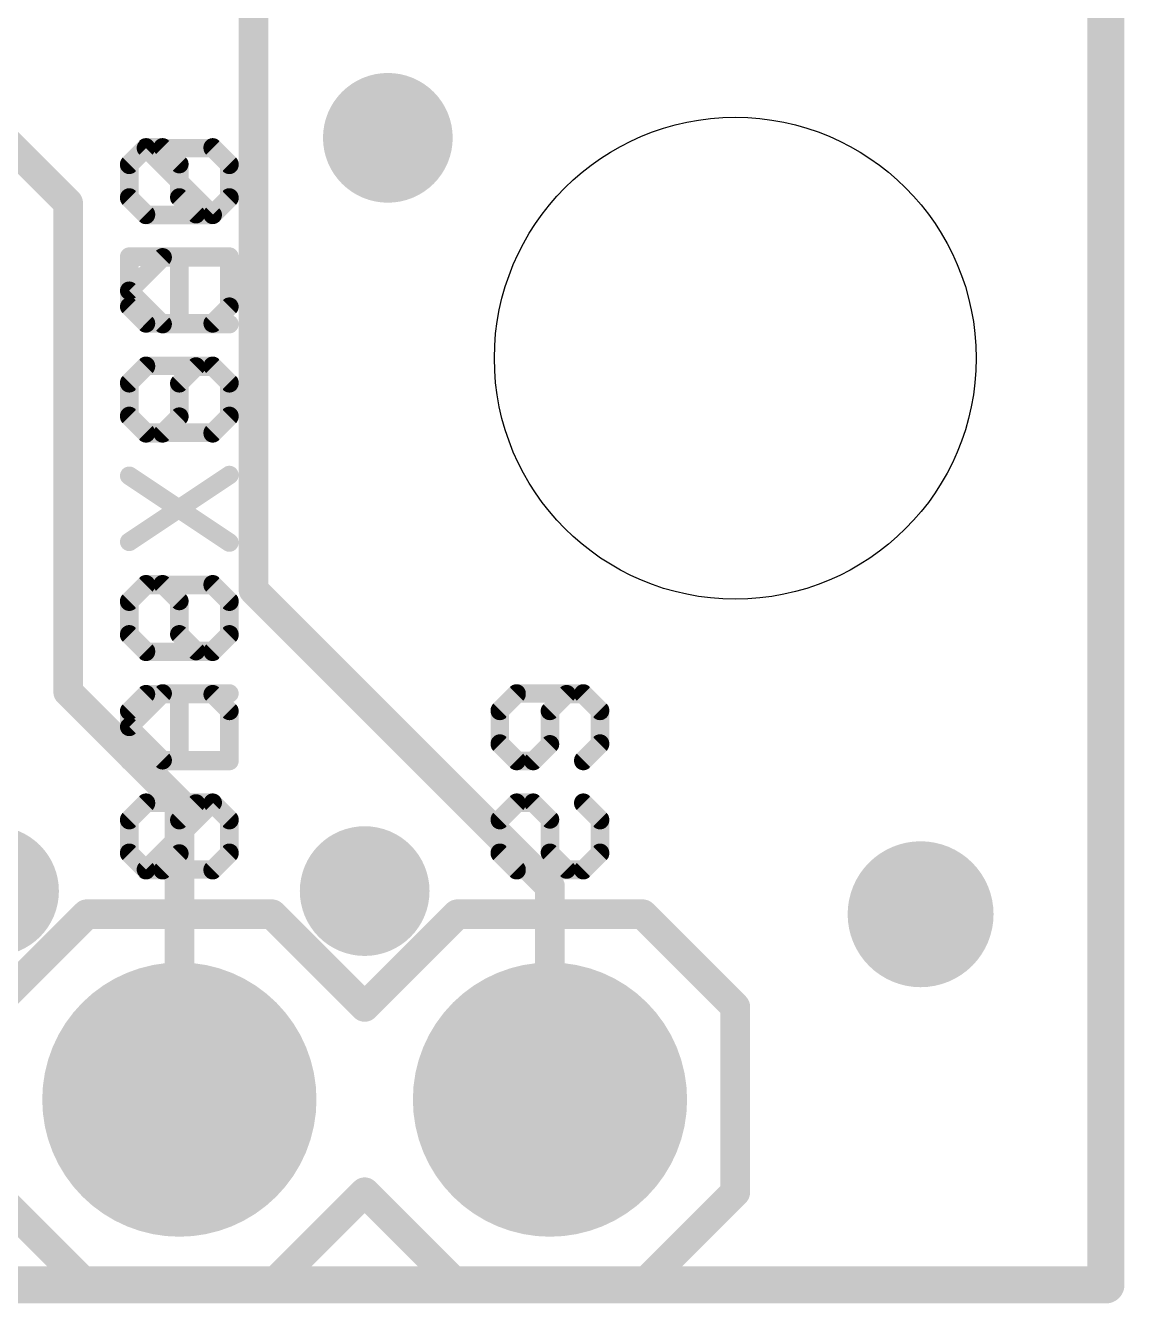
# Model space of a CAD drawing. Extents: x -0.1 to 23, y -0.1 to 23.
# Drawn here: x 15.46 to 22.99, y -0.13 to 8.63 of the extents above; entities that cross this region are included whole.
import ezdxf

# ---------------------------------------------------------------- set-up
doc = ezdxf.new("R2010")
doc.units = 0
for name, color, linetype in [('1', 12, 'CONTINUOUS'), ('16', 132, 'CONTINUOUS'), ('17', 110, 'CONTINUOUS'), ('18', 110, 'CONTINUOUS'), ('20', 53, 'CONTINUOUS'), ('21', 253, 'CONTINUOUS'), ('22', 40, 'CONTINUOUS')]:
    doc.layers.add(name, color=color, linetype=linetype)

# ---------------------------------------------------------------- blocks, each defined once
blk = doc.blocks.new('PIE')
at = {"const_width": 0.5}
blk.add_lwpolyline([(0, -0.25, 1), (0, 0.25, 1), (0, -0.25)], format="xyb", dxfattribs=at)
blk = doc.blocks.new('ROUNDP')
at = {"const_width": 0.5}
blk.add_lwpolyline([(0, -0.25, 1), (0, 0.25, 1), (0, -0.25)], format="xyb", dxfattribs=at)
blk = doc.blocks.new('ROUNDV')
at = {"const_width": 0.5}
blk.add_lwpolyline([(0, -0.25, 1), (0, 0.25, 1), (0, -0.25)], format="xyb", dxfattribs=at)

msp = doc.modelspace()

# ---------------------------------------------------------------- linework, layer by layer
at = {"layer": '1'}
for points, const_width in [([(22.86, 0), (22.86, 22.86)], 0.254), ([(15.748, 7.4136), (14.2716, 8.89)], 0.2032), ([(15.748, 4.064), (15.748, 7.4136)], 0.2032), ([(16.51, 3.302), (15.748, 4.064)], 0.2032), ([(16.51, 1.27), (16.51, 3.302)], 0.2032), ([(0, 0), (22.86, 0)], 0.254)]:
    msp.add_lwpolyline(points, dxfattribs=dict(at, const_width=const_width))
for points, const_width in [([(15.7988, 7.4136, 1), (15.6972, 7.4136)], 0.1016), ([(15.7121, 7.3777, 1), (15.7839, 7.4495)], 0.1016), ([(15.7839, 4.0999, 1), (15.7121, 4.0281)], 0.1016), ([(15.6972, 4.064, 1), (15.7988, 4.064)], 0.1016), ([(16.5608, 3.302, 1), (16.4592, 3.302)], 0.1016), ([(16.4741, 3.2661, 1), (16.5459, 3.3379)], 0.1016), ([(16.4592, 1.27, 1), (16.5608, 1.27)], 0.1016), ([(22.86, -0.0635, 1), (22.86, 0.0635)], 0.127), ([(22.7965, 0, 1), (22.9235, 0)], 0.127)]:
    msp.add_lwpolyline(points, format="xyb", dxfattribs=dict(at, const_width=const_width))
at = {"layer": '16'}
for points, const_width in [([(22.86, 0), (22.86, 22.86)], 0.254), ([(17.018, 4.7625), (17.018, 10.16)], 0.2032), ([(19.05, 2.7305), (17.018, 4.7625)], 0.2032), ([(19.05, 1.27), (19.05, 2.7305)], 0.2032), ([(0, 0), (22.86, 0)], 0.254)]:
    msp.add_lwpolyline(points, dxfattribs=dict(at, const_width=const_width))
for points, const_width in [([(17.0539, 4.7984, 1), (16.9821, 4.7266)], 0.1016), ([(16.9672, 4.7625, 1), (17.0688, 4.7625)], 0.1016), ([(19.1008, 2.7305, 1), (18.9992, 2.7305)], 0.1016), ([(19.0141, 2.6946, 1), (19.0859, 2.7664)], 0.1016), ([(18.9992, 1.27, 1), (19.1008, 1.27)], 0.1016), ([(22.86, -0.0635, 1), (22.86, 0.0635)], 0.127), ([(22.7965, 0, 1), (22.9235, 0)], 0.127)]:
    msp.add_lwpolyline(points, format="xyb", dxfattribs=dict(at, const_width=const_width))
at = {"layer": '20', "const_width": 0.2032}
for points in [[(22.86, 0), (22.86, 22.86)], [(0, 0), (22.86, 0)]]:
    msp.add_lwpolyline(points, dxfattribs=at)
at = {"layer": '20', "const_width": 0.1016}
for points in [[(22.86, -0.0508, 1), (22.86, 0.0508)], [(22.8092, 0, 1), (22.9108, 0)]]:
    msp.add_lwpolyline(points, format="xyb", dxfattribs=at)
at = {"layer": '20'}
msp.add_circle((20.32, 6.35), 1.651, dxfattribs=at)
at = {"layer": '21'}
for points, const_width in [([(16.1665, 7.6753), (16.2809, 7.7897)], 0.127), ([(16.2809, 7.7897), (16.7385, 7.7897)], 0.127), ([(16.7385, 7.3321), (16.2809, 7.7897)], 0.127), ([(16.7385, 7.7897), (16.8529, 7.6753)], 0.127), ([(16.1665, 7.4465), (16.1665, 7.6753)], 0.127), ([(16.8529, 7.6753), (16.8529, 7.4465)], 0.127), ([(16.2809, 7.3321), (16.1665, 7.4465)], 0.127), ([(16.8529, 7.4465), (16.7385, 7.3321)], 0.127), ([(16.7385, 7.3321), (16.2809, 7.3321)], 0.127), ([(16.1665, 6.8125), (16.3953, 7.0413)], 0.127), ([(16.3953, 7.0413), (16.8529, 7.0413)], 0.127), ([(16.5097, 6.5837), (16.5097, 7.0413)], 0.127), ([(16.3953, 6.5837), (16.1665, 6.8125)], 0.127), ([(16.8529, 6.5837), (16.3953, 6.5837)], 0.127), ([(16.2809, 6.2929), (16.1665, 6.1785)], 0.127), ([(16.5097, 6.1785), (16.6241, 6.2929)], 0.127), ([(16.6241, 6.2929), (16.7385, 6.2929)], 0.127), ([(16.7385, 6.2929), (16.8529, 6.1785)], 0.127), ([(16.1665, 6.1785), (16.1665, 5.9497)], 0.127), ([(16.5097, 5.9497), (16.5097, 6.1785)], 0.127), ([(16.8529, 6.1785), (16.8529, 5.9497)], 0.127), ([(16.1665, 5.9497), (16.2809, 5.8353)], 0.127), ([(16.3953, 5.8353), (16.5097, 5.9497)], 0.127), ([(16.8529, 5.9497), (16.7385, 5.8353)], 0.127), ([(16.2809, 5.8353), (16.3953, 5.8353)], 0.127), ([(16.8529, 5.0869), (16.1665, 5.5445)], 0.127), ([(16.2809, 4.796), (16.1665, 4.6816)], 0.127), ([(16.7385, 4.796), (16.2809, 4.796)], 0.127), ([(16.8529, 4.6816), (16.7385, 4.796)], 0.127), ([(16.1665, 4.6816), (16.1665, 4.4529)], 0.127), ([(16.8529, 4.4529), (16.8529, 4.6816)], 0.127), ([(16.1665, 4.4529), (16.2809, 4.3385)], 0.127), ([(16.7385, 4.3385), (16.8529, 4.4529)], 0.127), ([(16.2809, 4.3385), (16.7385, 4.3385)], 0.127), ([(16.2809, 4.0476), (16.1665, 3.9332)], 0.127), ([(16.7385, 4.0476), (16.2809, 4.0476)], 0.127), ([(16.8529, 3.9332), (16.7385, 4.0476)], 0.127), ([(18.8209, 4.0476), (18.7065, 3.9332)], 0.127), ([(19.0497, 3.9332), (19.1641, 4.0476)], 0.127), ([(19.1641, 4.0476), (19.2785, 4.0476)], 0.127), ([(19.2785, 4.0476), (19.3929, 3.9332)], 0.127), ([(16.1665, 3.9332), (16.1665, 3.59)], 0.127), ([(16.8529, 3.59), (16.8529, 3.9332)], 0.127), ([(18.7065, 3.9332), (18.7065, 3.7044)], 0.127), ([(19.0497, 3.7044), (19.0497, 3.9332)], 0.127), ([(19.3929, 3.9332), (19.3929, 3.7044)], 0.127), ([(18.7065, 3.7044), (18.8209, 3.59)], 0.127), ([(18.9353, 3.59), (19.0497, 3.7044)], 0.127), ([(19.3929, 3.7044), (19.2785, 3.59)], 0.127), ([(16.1665, 3.59), (16.8529, 3.59)], 0.127), ([(18.8209, 3.59), (18.9353, 3.59)], 0.127), ([(16.2809, 3.2992), (16.1665, 3.1848)], 0.127), ([(16.5097, 3.1848), (16.6241, 3.2992)], 0.127), ([(16.6241, 3.2992), (16.7385, 3.2992)], 0.127), ([(16.7385, 3.2992), (16.8529, 3.1848)], 0.127), ([(18.8209, 3.2992), (18.7065, 3.1848)], 0.127), ([(19.3929, 3.1848), (19.2785, 3.2992)], 0.127), ([(16.1665, 3.1848), (16.1665, 2.956)], 0.127), ([(16.5097, 2.956), (16.5097, 3.1848)], 0.127), ([(16.8529, 3.1848), (16.8529, 2.956)], 0.127), ([(18.7065, 3.1848), (18.7065, 2.956)], 0.127), ([(19.3929, 2.956), (19.3929, 3.1848)], 0.127), ([(16.1665, 2.956), (16.2809, 2.8416)], 0.127), ([(16.3953, 2.8416), (16.5097, 2.956)], 0.127), ([(16.8529, 2.956), (16.7385, 2.8416)], 0.127), ([(18.7065, 2.956), (18.8209, 2.8416)], 0.127), ([(19.2785, 2.8416), (19.3929, 2.956)], 0.127), ([(16.2809, 2.8416), (16.3953, 2.8416)], 0.127), ([(18.8209, 2.8416), (19.2785, 2.8416)], 0.127), ([(15.24, 1.905), (15.875, 2.54)], 0.2032), ([(15.875, 2.54), (17.145, 2.54)], 0.2032), ([(17.145, 2.54), (17.78, 1.905)], 0.2032), ([(17.78, 1.905), (18.415, 2.54)], 0.2032), ([(18.415, 2.54), (19.685, 2.54)], 0.2032), ([(19.685, 2.54), (20.32, 1.905)], 0.2032), ([(20.32, 1.905), (20.32, 0.635)], 0.2032), ([(15.875, 0), (15.24, 0.635)], 0.2032), ([(17.78, 0.635), (17.145, 0)], 0.2032), ([(18.415, 0), (17.78, 0.635)], 0.2032), ([(20.32, 0.635), (19.685, 0)], 0.2032), ([(17.145, 0), (15.875, 0)], 0.2032), ([(19.685, 0), (18.415, 0)], 0.2032)]:
    msp.add_lwpolyline(points, dxfattribs=dict(at, const_width=const_width))
for points, const_width in [([(16.2809, 7.8215, 1), (16.2809, 7.758)], 0.0635), ([(16.3034, 7.8122, 1), (16.2585, 7.7673)], 0.0635), ([(16.3034, 7.7673, 1), (16.2585, 7.8122)], 0.0635), ([(16.761, 7.8122, 1), (16.7161, 7.7673)], 0.0635), ([(16.7385, 7.758, 1), (16.7385, 7.8215)], 0.0635), ([(16.1983, 7.6753, 1), (16.1348, 7.6753)], 0.0635), ([(16.1441, 7.6978, 1), (16.189, 7.6529)], 0.0635), ([(16.8847, 7.6753, 1), (16.8212, 7.6753)], 0.0635), ([(16.8304, 7.6529, 1), (16.8754, 7.6978)], 0.0635), ([(16.1348, 7.4465, 1), (16.1983, 7.4465)], 0.0635), ([(16.189, 7.469, 1), (16.1441, 7.4241)], 0.0635), ([(16.8212, 7.4465, 1), (16.8847, 7.4465)], 0.0635), ([(16.8754, 7.4241, 1), (16.8304, 7.469)], 0.0635), ([(16.2809, 7.3639, 1), (16.2809, 7.3004)], 0.0635), ([(16.2585, 7.3097, 1), (16.3034, 7.3546)], 0.0635), ([(16.7161, 7.3546, 1), (16.761, 7.3097)], 0.0635), ([(16.7161, 7.3097, 1), (16.761, 7.3546)], 0.0635), ([(16.7385, 7.3004, 1), (16.7385, 7.3639)], 0.0635), ([(16.3953, 7.073, 1), (16.3953, 7.0095)], 0.0635), ([(16.4178, 7.0188, 1), (16.3729, 7.0637)], 0.0635), ([(16.5415, 7.0413, 1), (16.478, 7.0413)], 0.0635), ([(16.8529, 7.0095, 1), (16.8529, 7.073)], 0.0635), ([(16.189, 6.8349, 1), (16.1441, 6.79)], 0.0635), ([(16.1441, 6.8349, 1), (16.189, 6.79)], 0.0635), ([(16.3953, 6.6155, 1), (16.3953, 6.552)], 0.0635), ([(16.3729, 6.5613, 1), (16.4178, 6.6062)], 0.0635), ([(16.478, 6.5837, 1), (16.5415, 6.5837)], 0.0635), ([(16.8529, 6.552, 1), (16.8529, 6.6155)], 0.0635), ([(16.3034, 6.2704, 1), (16.2585, 6.3153)], 0.0635), ([(16.6241, 6.3246, 1), (16.6241, 6.2611)], 0.0635), ([(16.6466, 6.2704, 1), (16.6017, 6.3153)], 0.0635), ([(16.761, 6.3153, 1), (16.7161, 6.2704)], 0.0635), ([(16.7385, 6.2611, 1), (16.7385, 6.3246)], 0.0635), ([(16.1983, 6.1785, 1), (16.1348, 6.1785)], 0.0635), ([(16.1441, 6.2009, 1), (16.189, 6.156)], 0.0635), ([(16.5415, 6.1785, 1), (16.478, 6.1785)], 0.0635), ([(16.4873, 6.2009, 1), (16.5322, 6.156)], 0.0635), ([(16.8847, 6.1785, 1), (16.8212, 6.1785)], 0.0635), ([(16.8304, 6.156, 1), (16.8754, 6.2009)], 0.0635), ([(16.1348, 5.9497, 1), (16.1983, 5.9497)], 0.0635), ([(16.189, 5.9721, 1), (16.1441, 5.9272)], 0.0635), ([(16.478, 5.9497, 1), (16.5415, 5.9497)], 0.0635), ([(16.5322, 5.9272, 1), (16.4873, 5.9721)], 0.0635), ([(16.8212, 5.9497, 1), (16.8847, 5.9497)], 0.0635), ([(16.8754, 5.9272, 1), (16.8304, 5.9721)], 0.0635), ([(16.2809, 5.867, 1), (16.2809, 5.8035)], 0.0635), ([(16.2585, 5.8128, 1), (16.3034, 5.8577)], 0.0635), ([(16.3729, 5.8577, 1), (16.4178, 5.8128)], 0.0635), ([(16.3953, 5.8035, 1), (16.3953, 5.867)], 0.0635), ([(16.7161, 5.8577, 1), (16.761, 5.8128)], 0.0635), ([(16.1841, 5.5709, 1), (16.1489, 5.518)], 0.0635), ([(16.8353, 5.0605, 1), (16.8705, 5.1133)], 0.0635), ([(16.2809, 4.8278, 1), (16.2809, 4.7643)], 0.0635), ([(16.3034, 4.7736, 1), (16.2585, 4.8185)], 0.0635), ([(16.761, 4.8185, 1), (16.7161, 4.7736)], 0.0635), ([(16.7385, 4.7643, 1), (16.7385, 4.8278)], 0.0635), ([(16.1983, 4.6816, 1), (16.1348, 4.6816)], 0.0635), ([(16.1441, 4.7041, 1), (16.189, 4.6592)], 0.0635), ([(16.8847, 4.6816, 1), (16.8212, 4.6816)], 0.0635), ([(16.8304, 4.6592, 1), (16.8754, 4.7041)], 0.0635), ([(16.1348, 4.4529, 1), (16.1983, 4.4529)], 0.0635), ([(16.189, 4.4753, 1), (16.1441, 4.4304)], 0.0635), ([(16.8212, 4.4529, 1), (16.8847, 4.4529)], 0.0635), ([(16.8754, 4.4304, 1), (16.8304, 4.4753)], 0.0635), ([(16.2809, 4.3702, 1), (16.2809, 4.3067)], 0.0635), ([(16.2585, 4.316, 1), (16.3034, 4.3609)], 0.0635), ([(16.7161, 4.3609, 1), (16.761, 4.316)], 0.0635), ([(16.7385, 4.3067, 1), (16.7385, 4.3702)], 0.0635), ([(16.2809, 4.0794, 1), (16.2809, 4.0159)], 0.0635), ([(16.3034, 4.0252, 1), (16.2585, 4.0701)], 0.0635), ([(16.761, 4.0701, 1), (16.7161, 4.0252)], 0.0635), ([(16.7385, 4.0159, 1), (16.7385, 4.0794)], 0.0635), ([(18.8434, 4.0252, 1), (18.7985, 4.0701)], 0.0635), ([(19.1641, 4.0794, 1), (19.1641, 4.0159)], 0.0635), ([(19.1866, 4.0252, 1), (19.1417, 4.0701)], 0.0635), ([(19.301, 4.0701, 1), (19.2561, 4.0252)], 0.0635), ([(19.2785, 4.0159, 1), (19.2785, 4.0794)], 0.0635), ([(16.1983, 3.9332, 1), (16.1348, 3.9332)], 0.0635), ([(16.1441, 3.9557, 1), (16.189, 3.9108)], 0.0635), ([(16.8847, 3.9332, 1), (16.8212, 3.9332)], 0.0635), ([(16.8304, 3.9108, 1), (16.8754, 3.9557)], 0.0635), ([(18.7383, 3.9332, 1), (18.6748, 3.9332)], 0.0635), ([(18.6841, 3.9557, 1), (18.729, 3.9108)], 0.0635), ([(19.0815, 3.9332, 1), (19.018, 3.9332)], 0.0635), ([(19.0273, 3.9557, 1), (19.0722, 3.9108)], 0.0635), ([(19.4246, 3.9332, 1), (19.3612, 3.9332)], 0.0635), ([(19.3704, 3.9108, 1), (19.4154, 3.9557)], 0.0635), ([(18.729, 3.7269, 1), (18.6841, 3.682)], 0.0635), ([(19.0722, 3.682, 1), (19.0273, 3.7269)], 0.0635), ([(19.4154, 3.682, 1), (19.3704, 3.7269)], 0.0635), ([(18.6748, 3.7044, 1), (18.7383, 3.7044)], 0.0635), ([(19.018, 3.7044, 1), (19.0815, 3.7044)], 0.0635), ([(19.3612, 3.7044, 1), (19.4246, 3.7044)], 0.0635), ([(16.1665, 3.6218, 1), (16.1665, 3.5583)], 0.0635), ([(16.1348, 3.59, 1), (16.1983, 3.59)], 0.0635), ([(16.8212, 3.59, 1), (16.8847, 3.59)], 0.0635), ([(16.8529, 3.5583, 1), (16.8529, 3.6218)], 0.0635), ([(18.8209, 3.6218, 1), (18.8209, 3.5583)], 0.0635), ([(18.7985, 3.5676, 1), (18.8434, 3.6125)], 0.0635), ([(18.9129, 3.6125, 1), (18.9578, 3.5676)], 0.0635), ([(18.9353, 3.5583, 1), (18.9353, 3.6218)], 0.0635), ([(19.2561, 3.6125, 1), (19.301, 3.5676)], 0.0635), ([(16.3034, 3.2768, 1), (16.2585, 3.3217)], 0.0635), ([(16.6241, 3.331, 1), (16.6241, 3.2675)], 0.0635), ([(16.6466, 3.2768, 1), (16.6017, 3.3217)], 0.0635), ([(16.761, 3.3217, 1), (16.7161, 3.2768)], 0.0635), ([(16.7385, 3.2675, 1), (16.7385, 3.331)], 0.0635), ([(18.8434, 3.2768, 1), (18.7985, 3.3217)], 0.0635), ([(19.301, 3.3217, 1), (19.2561, 3.2768)], 0.0635), ([(16.1983, 3.1848, 1), (16.1348, 3.1848)], 0.0635), ([(16.5415, 3.1848, 1), (16.478, 3.1848)], 0.0635), ([(16.8847, 3.1848, 1), (16.8212, 3.1848)], 0.0635), ([(18.7383, 3.1848, 1), (18.6748, 3.1848)], 0.0635), ([(19.4246, 3.1848, 1), (19.3612, 3.1848)], 0.0635), ([(16.1441, 3.2073, 1), (16.189, 3.1624)], 0.0635), ([(16.4873, 3.2073, 1), (16.5322, 3.1624)], 0.0635), ([(16.8304, 3.1624, 1), (16.8754, 3.2073)], 0.0635), ([(18.6841, 3.2073, 1), (18.729, 3.1624)], 0.0635), ([(19.3704, 3.1624, 1), (19.4154, 3.2073)], 0.0635), ([(16.1348, 2.956, 1), (16.1983, 2.956)], 0.0635), ([(16.189, 2.9785, 1), (16.1441, 2.9336)], 0.0635), ([(16.478, 2.956, 1), (16.5415, 2.956)], 0.0635), ([(16.5322, 2.9336, 1), (16.4873, 2.9785)], 0.0635), ([(16.8212, 2.956, 1), (16.8847, 2.956)], 0.0635), ([(16.8754, 2.9336, 1), (16.8304, 2.9785)], 0.0635), ([(18.729, 2.9785, 1), (18.6841, 2.9336)], 0.0635), ([(18.6748, 2.956, 1), (18.7383, 2.956)], 0.0635), ([(19.3612, 2.956, 1), (19.4246, 2.956)], 0.0635), ([(19.4154, 2.9336, 1), (19.3704, 2.9785)], 0.0635), ([(16.2809, 2.8734, 1), (16.2809, 2.8099)], 0.0635), ([(16.2585, 2.8192, 1), (16.3034, 2.8641)], 0.0635), ([(16.3729, 2.8641, 1), (16.4178, 2.8192)], 0.0635), ([(16.3953, 2.8099, 1), (16.3953, 2.8734)], 0.0635), ([(16.7161, 2.8641, 1), (16.761, 2.8192)], 0.0635), ([(18.8209, 2.8734, 1), (18.8209, 2.8099)], 0.0635), ([(18.7985, 2.8192, 1), (18.8434, 2.8641)], 0.0635), ([(19.2561, 2.8641, 1), (19.301, 2.8192)], 0.0635), ([(19.2785, 2.8099, 1), (19.2785, 2.8734)], 0.0635), ([(15.875, 2.5908, 1), (15.875, 2.4892)], 0.1016), ([(15.9109, 2.5041, 1), (15.8391, 2.5759)], 0.1016), ([(17.1809, 2.5759, 1), (17.1091, 2.5041)], 0.1016), ([(17.145, 2.4892, 1), (17.145, 2.5908)], 0.1016), ([(18.415, 2.5908, 1), (18.415, 2.4892)], 0.1016), ([(18.4509, 2.5041, 1), (18.3791, 2.5759)], 0.1016), ([(19.7209, 2.5759, 1), (19.6491, 2.5041)], 0.1016), ([(19.685, 2.4892, 1), (19.685, 2.5908)], 0.1016), ([(17.7441, 1.9409, 1), (17.8159, 1.8691)], 0.1016), ([(17.7441, 1.8691, 1), (17.8159, 1.9409)], 0.1016), ([(20.3708, 1.905, 1), (20.2692, 1.905)], 0.1016), ([(20.2841, 1.8691, 1), (20.3559, 1.9409)], 0.1016), ([(17.8159, 0.6709, 1), (17.7441, 0.5991)], 0.1016), ([(17.8159, 0.5991, 1), (17.7441, 0.6709)], 0.1016), ([(20.3559, 0.5991, 1), (20.2841, 0.6709)], 0.1016), ([(20.2692, 0.635, 1), (20.3708, 0.635)], 0.1016), ([(15.875, 0.0508, 1), (15.875, -0.0508)], 0.1016), ([(17.145, -0.0508, 1), (17.145, 0.0508)], 0.1016), ([(18.415, 0.0508, 1), (18.415, -0.0508)], 0.1016), ([(19.685, -0.0508, 1), (19.685, 0.0508)], 0.1016), ([(15.8391, -0.0359, 1), (15.9109, 0.0359)], 0.1016), ([(17.1091, 0.0359, 1), (17.1809, -0.0359)], 0.1016), ([(18.3791, -0.0359, 1), (18.4509, 0.0359)], 0.1016), ([(19.6491, 0.0359, 1), (19.7209, -0.0359)], 0.1016)]:
    msp.add_lwpolyline(points, format="xyb", dxfattribs=dict(at, const_width=const_width))
at = {"layer": '22', "const_width": 0.127}
for points in [[(16.1665, 7.6804), (16.2809, 7.7948)], [(16.2809, 7.7948), (16.3953, 7.7948)], [(16.3953, 7.7948), (16.5097, 7.6804)], [(16.8529, 7.6804), (16.7385, 7.7948)], [(16.1665, 7.4516), (16.1665, 7.6804)], [(16.5097, 7.6804), (16.5097, 7.4516)], [(16.8529, 7.4516), (16.8529, 7.6804)], [(16.2809, 7.3372), (16.1665, 7.4516)], [(16.5097, 7.4516), (16.6241, 7.3372)], [(16.7385, 7.3372), (16.8529, 7.4516)], [(16.6241, 7.3372), (16.7385, 7.3372)], [(16.1665, 7.0464), (16.8529, 7.0464)], [(16.1665, 6.7032), (16.1665, 7.0464)], [(16.8529, 7.0464), (16.8529, 6.7032)], [(16.2809, 6.5888), (16.1665, 6.7032)], [(16.8529, 6.7032), (16.7385, 6.5888)], [(16.7385, 6.5888), (16.2809, 6.5888)], [(16.1665, 6.1836), (16.2809, 6.298)], [(16.2809, 6.298), (16.7385, 6.298)], [(16.7385, 6.298), (16.8529, 6.1836)], [(16.1665, 5.9548), (16.1665, 6.1836)], [(16.8529, 6.1836), (16.8529, 5.9548)], [(16.2809, 5.8404), (16.1665, 5.9548)], [(16.8529, 5.9548), (16.7385, 5.8404)], [(16.7385, 5.8404), (16.2809, 5.8404)], [(16.8529, 5.5495), (16.1665, 5.0919)], [(16.1665, 4.6867), (16.2809, 4.8011)], [(16.2809, 4.8011), (16.3953, 4.8011)], [(16.3953, 4.8011), (16.5097, 4.6867)], [(16.8529, 4.6867), (16.7385, 4.8011)], [(16.1665, 4.4579), (16.1665, 4.6867)], [(16.5097, 4.6867), (16.5097, 4.4579)], [(16.8529, 4.4579), (16.8529, 4.6867)], [(16.2809, 4.3435), (16.1665, 4.4579)], [(16.5097, 4.4579), (16.6241, 4.3435)], [(16.7385, 4.3435), (16.8529, 4.4579)], [(16.6241, 4.3435), (16.7385, 4.3435)], [(16.3953, 4.0527), (16.1665, 3.8239)], [(16.8529, 4.0527), (16.3953, 4.0527)], [(16.5097, 4.0527), (16.5097, 3.5951)], [(18.7065, 3.9383), (18.8209, 4.0527)], [(18.8209, 4.0527), (19.2785, 4.0527)], [(19.2785, 4.0527), (19.3929, 3.9383)], [(18.7065, 3.7095), (18.7065, 3.9383)], [(19.3929, 3.9383), (19.3929, 3.7095)], [(16.1665, 3.8239), (16.3953, 3.5951)], [(18.8209, 3.5951), (18.7065, 3.7095)], [(19.3929, 3.7095), (19.2785, 3.5951)], [(16.3953, 3.5951), (16.8529, 3.5951)], [(16.2809, 3.3043), (16.1665, 3.1899)], [(16.7385, 3.3043), (16.2809, 3.3043)], [(16.7385, 3.3043), (16.2809, 2.8467)], [(16.8529, 3.1899), (16.7385, 3.3043)], [(18.7065, 3.1899), (18.8209, 3.3043)], [(18.8209, 3.3043), (18.9353, 3.3043)], [(18.9353, 3.3043), (19.0497, 3.1899)], [(19.3929, 3.1899), (19.2785, 3.3043)], [(16.1665, 3.1899), (16.1665, 2.9611)], [(16.8529, 2.9611), (16.8529, 3.1899)], [(18.7065, 2.9611), (18.7065, 3.1899)], [(19.0497, 3.1899), (19.0497, 2.9611)], [(19.3929, 2.9611), (19.3929, 3.1899)], [(16.1665, 2.9611), (16.2809, 2.8467)], [(16.7385, 2.8467), (16.8529, 2.9611)], [(18.8209, 2.8467), (18.7065, 2.9611)], [(19.0497, 2.9611), (19.1641, 2.8467)], [(19.2785, 2.8467), (19.3929, 2.9611)], [(16.2809, 2.8467), (16.7385, 2.8467)], [(19.1641, 2.8467), (19.2785, 2.8467)]]:
    msp.add_lwpolyline(points, dxfattribs=at)
at = {"layer": '22', "const_width": 0.0635}
for points in [[(16.2809, 7.8265, 1), (16.2809, 7.763)], [(16.3034, 7.7723, 1), (16.2585, 7.8172)], [(16.4178, 7.8172, 1), (16.3729, 7.7723)], [(16.3953, 7.763, 1), (16.3953, 7.8265)], [(16.761, 7.8172, 1), (16.7161, 7.7723)], [(16.1983, 7.6804, 1), (16.1348, 7.6804)], [(16.1441, 7.7028, 1), (16.189, 7.6579)], [(16.5415, 7.6804, 1), (16.478, 7.6804)], [(16.4873, 7.6579, 1), (16.5322, 7.7028)], [(16.8847, 7.6804, 1), (16.8212, 7.6804)], [(16.8304, 7.6579, 1), (16.8754, 7.7028)], [(16.1348, 7.4516, 1), (16.1983, 7.4516)], [(16.189, 7.474, 1), (16.1441, 7.4291)], [(16.5322, 7.474, 1), (16.4873, 7.4291)], [(16.478, 7.4516, 1), (16.5415, 7.4516)], [(16.8212, 7.4516, 1), (16.8847, 7.4516)], [(16.8754, 7.4291, 1), (16.8304, 7.474)], [(16.2585, 7.3147, 1), (16.3034, 7.3596)], [(16.6241, 7.3689, 1), (16.6241, 7.3054)], [(16.6017, 7.3147, 1), (16.6466, 7.3596)], [(16.7161, 7.3596, 1), (16.761, 7.3147)], [(16.7385, 7.3054, 1), (16.7385, 7.3689)], [(16.1665, 7.0781, 1), (16.1665, 7.0146)], [(16.1983, 7.0464, 1), (16.1348, 7.0464)], [(16.8847, 7.0464, 1), (16.8212, 7.0464)], [(16.8529, 7.0146, 1), (16.8529, 7.0781)], [(16.189, 6.7256, 1), (16.1441, 6.6807)], [(16.8754, 6.6807, 1), (16.8304, 6.7256)], [(16.1348, 6.7032, 1), (16.1983, 6.7032)], [(16.8212, 6.7032, 1), (16.8847, 6.7032)], [(16.2809, 6.6205, 1), (16.2809, 6.557)], [(16.2585, 6.5663, 1), (16.3034, 6.6112)], [(16.7161, 6.6112, 1), (16.761, 6.5663)], [(16.7385, 6.557, 1), (16.7385, 6.6205)], [(16.2809, 6.3297, 1), (16.2809, 6.2662)], [(16.3034, 6.2755, 1), (16.2585, 6.3204)], [(16.761, 6.3204, 1), (16.7161, 6.2755)], [(16.7385, 6.2662, 1), (16.7385, 6.3297)], [(16.1983, 6.1836, 1), (16.1348, 6.1836)], [(16.1441, 6.206, 1), (16.189, 6.1611)], [(16.8847, 6.1836, 1), (16.8212, 6.1836)], [(16.8304, 6.1611, 1), (16.8754, 6.206)], [(16.1348, 5.9548, 1), (16.1983, 5.9548)], [(16.189, 5.9772, 1), (16.1441, 5.9323)], [(16.8212, 5.9548, 1), (16.8847, 5.9548)], [(16.8754, 5.9323, 1), (16.8304, 5.9772)], [(16.2809, 5.8721, 1), (16.2809, 5.8086)], [(16.2585, 5.8179, 1), (16.3034, 5.8628)], [(16.7161, 5.8628, 1), (16.761, 5.8179)], [(16.7385, 5.8086, 1), (16.7385, 5.8721)], [(16.8705, 5.5231, 1), (16.8353, 5.576)], [(16.1489, 5.1184, 1), (16.1841, 5.0655)], [(16.2809, 4.8329, 1), (16.2809, 4.7694)], [(16.3034, 4.7787, 1), (16.2585, 4.8236)], [(16.4178, 4.8236, 1), (16.3729, 4.7787)], [(16.3953, 4.7694, 1), (16.3953, 4.8329)], [(16.761, 4.8236, 1), (16.7161, 4.7787)], [(16.1983, 4.6867, 1), (16.1348, 4.6867)], [(16.1441, 4.7092, 1), (16.189, 4.6643)], [(16.5415, 4.6867, 1), (16.478, 4.6867)], [(16.4873, 4.6643, 1), (16.5322, 4.7092)], [(16.8847, 4.6867, 1), (16.8212, 4.6867)], [(16.8304, 4.6643, 1), (16.8754, 4.7092)], [(16.1348, 4.4579, 1), (16.1983, 4.4579)], [(16.189, 4.4804, 1), (16.1441, 4.4355)], [(16.5322, 4.4804, 1), (16.4873, 4.4355)], [(16.478, 4.4579, 1), (16.5415, 4.4579)], [(16.8212, 4.4579, 1), (16.8847, 4.4579)], [(16.8754, 4.4355, 1), (16.8304, 4.4804)], [(16.2585, 4.3211, 1), (16.3034, 4.366)], [(16.6241, 4.3753, 1), (16.6241, 4.3118)], [(16.6017, 4.3211, 1), (16.6466, 4.366)], [(16.7161, 4.366, 1), (16.761, 4.3211)], [(16.7385, 4.3118, 1), (16.7385, 4.3753)], [(16.3953, 4.0845, 1), (16.3953, 4.021)], [(16.4178, 4.0303, 1), (16.3729, 4.0752)], [(16.5415, 4.0527, 1), (16.478, 4.0527)], [(16.8529, 4.021, 1), (16.8529, 4.0845)], [(18.8209, 4.0845, 1), (18.8209, 4.021)], [(18.8434, 4.0303, 1), (18.7985, 4.0752)], [(19.301, 4.0752, 1), (19.2561, 4.0303)], [(19.2785, 4.021, 1), (19.2785, 4.0845)], [(18.7383, 3.9383, 1), (18.6748, 3.9383)], [(18.6841, 3.9608, 1), (18.729, 3.9159)], [(19.4246, 3.9383, 1), (19.3612, 3.9383)], [(19.3704, 3.9159, 1), (19.4154, 3.9608)], [(16.189, 3.8464, 1), (16.1441, 3.8015)], [(16.1441, 3.8464, 1), (16.189, 3.8015)], [(18.729, 3.732, 1), (18.6841, 3.6871)], [(19.4154, 3.6871, 1), (19.3704, 3.732)], [(18.6748, 3.7095, 1), (18.7383, 3.7095)], [(19.3612, 3.7095, 1), (19.4246, 3.7095)], [(16.3953, 3.6269, 1), (16.3953, 3.5634)], [(16.3729, 3.5727, 1), (16.4178, 3.6176)], [(16.478, 3.5951, 1), (16.5415, 3.5951)], [(16.8529, 3.5634, 1), (16.8529, 3.6269)], [(18.7985, 3.5727, 1), (18.8434, 3.6176)], [(19.2561, 3.6176, 1), (19.301, 3.5727)], [(16.2809, 3.336, 1), (16.2809, 3.2725)], [(16.3034, 3.2818, 1), (16.2585, 3.3267)], [(16.761, 3.3267, 1), (16.7161, 3.2818)], [(16.761, 3.2818, 1), (16.7161, 3.3267)], [(16.7385, 3.2725, 1), (16.7385, 3.336)], [(18.8209, 3.336, 1), (18.8209, 3.2725)], [(18.8434, 3.2818, 1), (18.7985, 3.3267)], [(18.9578, 3.3267, 1), (18.9129, 3.2818)], [(18.9353, 3.2725, 1), (18.9353, 3.336)], [(19.301, 3.3267, 1), (19.2561, 3.2818)], [(16.1983, 3.1899, 1), (16.1348, 3.1899)], [(16.1441, 3.2123, 1), (16.189, 3.1674)], [(16.8847, 3.1899, 1), (16.8212, 3.1899)], [(16.8304, 3.1674, 1), (16.8754, 3.2123)], [(18.7383, 3.1899, 1), (18.6748, 3.1899)], [(18.6841, 3.2123, 1), (18.729, 3.1674)], [(19.0815, 3.1899, 1), (19.018, 3.1899)], [(19.0273, 3.1674, 1), (19.0722, 3.2123)], [(19.4246, 3.1899, 1), (19.3612, 3.1899)], [(19.3704, 3.1674, 1), (19.4154, 3.2123)], [(16.189, 2.9836, 1), (16.1441, 2.9386)], [(16.1348, 2.9611, 1), (16.1983, 2.9611)], [(16.8212, 2.9611, 1), (16.8847, 2.9611)], [(16.8754, 2.9386, 1), (16.8304, 2.9836)], [(18.729, 2.9836, 1), (18.6841, 2.9386)], [(18.6748, 2.9611, 1), (18.7383, 2.9611)], [(19.0722, 2.9836, 1), (19.0273, 2.9386)], [(19.018, 2.9611, 1), (19.0815, 2.9611)], [(19.3612, 2.9611, 1), (19.4246, 2.9611)], [(19.4154, 2.9386, 1), (19.3704, 2.9836)], [(16.2809, 2.8785, 1), (16.2809, 2.815)], [(16.2585, 2.8692, 1), (16.3034, 2.8242)], [(16.2585, 2.8242, 1), (16.3034, 2.8692)], [(16.7161, 2.8692, 1), (16.761, 2.8242)], [(16.7385, 2.815, 1), (16.7385, 2.8785)], [(18.7985, 2.8242, 1), (18.8434, 2.8692)], [(19.1641, 2.8785, 1), (19.1641, 2.815)], [(19.1417, 2.8242, 1), (19.1866, 2.8692)], [(19.2561, 2.8692, 1), (19.301, 2.8242)], [(19.2785, 2.815, 1), (19.2785, 2.8785)]]:
    msp.add_lwpolyline(points, format="xyb", dxfattribs=at)

# ---------------------------------------------------------------- block references
at = {"layer": '1'}
msp.add_blockref('PIE', (21.59, 2.54), dxfattribs=at)
at = {"layer": '17', "xscale": 1.8796, "yscale": 1.8796, "rotation": 270}
for p in [(16.51, 1.27), (16.51, 1.27), (19.05, 1.27), (19.05, 1.27)]:
    msp.add_blockref('ROUNDP', p, dxfattribs=at)
at = {"layer": '18', "xscale": 0.889, "yscale": 0.889}
for p in [(17.9388, 7.8603), (17.9388, 7.8603), (15.24, 2.6987), (15.24, 2.6987), (17.78, 2.6987), (17.78, 2.6987)]:
    msp.add_blockref('ROUNDV', p, dxfattribs=at)

doc.saveas('drawing.dxf')
